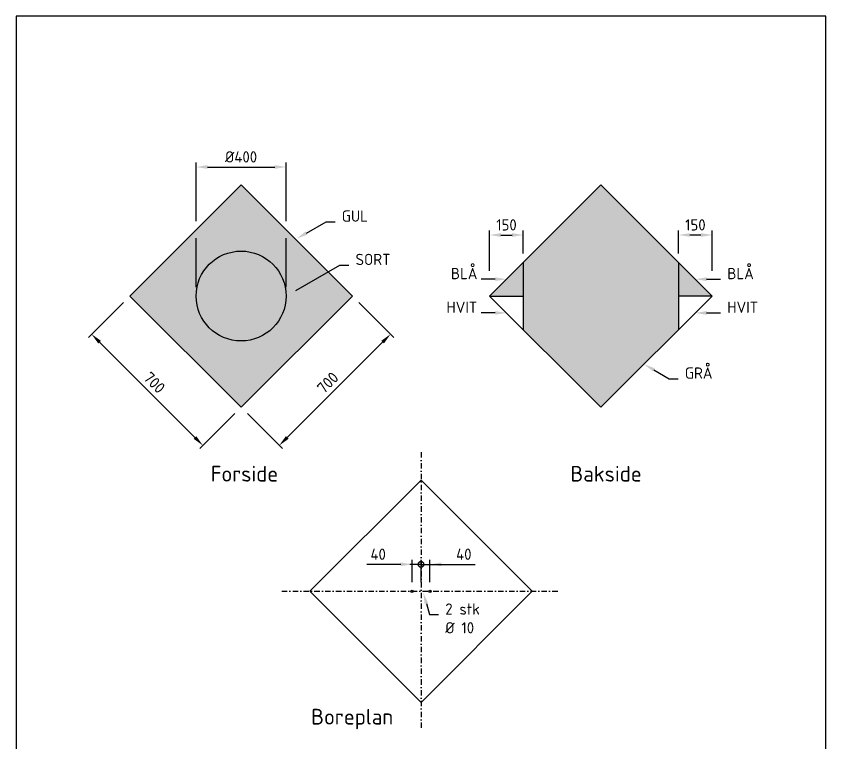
# Model space of a CAD drawing. Header units: millimetres. Extents: x 0 to 3600, y 0 to 5540.
# Drawn here: x 0 to 3600, y 2307 to 5540 of the extents above; entities that cross this region are included whole.
import ezdxf
from ezdxf import colors
from ezdxf.entities.mleader import LeaderData, LeaderLine
from ezdxf.math import Vec2, Vec3

# ---------------------------------------------------------------- set-up
doc = ezdxf.new("R2010")
doc.units = ezdxf.units.MM
doc.header["$LTSCALE"] = 6
doc.linetypes.add('DASHDOT', pattern=[8, 4, -2, 0, -2])
for name, color, linetype in [('DIM-ISO_1-10', 4, 'Continuous'), ('RAMME', 7, 'Continuous'), ('Senterlinjer', 4, 'DASHDOT'), ('Skilt', 250, 'Continuous'), ('Skravur-Sort', 250, 'Continuous'), ('Tekst', 2, 'Continuous')]:
    doc.layers.add(name, color=color, linetype=linetype)
doc.layers.add('Skilt-kontur', color=4, linetype='Continuous', plot=False)
for name, color, linetype, true_color in [('Skravur-blå', 7, 'Continuous', 0x0000cd), ('Skravur-grå', 7, 'Continuous', 0xd3d3d3), ('Skravur-Gul', 7, 'Continuous', 0xffcc1f)]:
    doc.layers.add(name, color=color, linetype=linetype, true_color=true_color)
doc.styles.add('ISO25', font='ISO3098.shx')
doc.styles.add('ISO35', font='ISO3098.shx')
doc.dimstyles.new('DIM-ISO_1-20', dxfattribs={"dimscale": 20, "dimtxt": 2.5, "dimasz": 2.5, "dimexe": 1, "dimexo": 2, "dimgap": 1, "dimtad": 1, "dimdec": 0, "dimdsep": 46, "dimtxsty": 'ISO25', "dimcen": 0, "dimclrd": 256, "dimclre": 256, "dimclrt": 2, "dimadec": 0, "dimazin": 0, "dimtp": 0.1, "dimtm": 0.1, "dimtfac": 0.71, "dimtdec": 0, "dimtmove": 0, "dimatfit": 3, "dimfxl": 1, "dimtzin": 0, "dimarcsym": 0})

# ---------------------------------------------------------------- blocks, each defined once
blk = doc.blocks.new('*D8')
at = {"layer": 'Defpoints', "color": 0, "transparency": 16777216}
for p in [(505, 4294.8), (1000, 3799.8), (830.3, 3630.1)]:
    blk.add_point(p, dxfattribs=at)
at = {"layer": 'DIM-ISO_1-10', "lineweight": -2, "transparency": 16777216}
for p, q in [((476.7, 4266.5), (321.2, 4111)), ((370.7, 4089.7), (794.9, 3665.5)), ((971.7, 3771.5), (816.2, 3616))]:
    blk.add_line(p, q, dxfattribs=at)
at = {"layer": 'DIM-ISO_1-10', "transparency": 16777216}
for points in [[(376.6, 4095.6), (364.8, 4083.9), (335.3, 4125.1)], [(800.8, 3671.4), (789, 3659.6), (830.3, 3630.1)]]:
    blk.add_solid(points, dxfattribs=at)
at = {"layer": 'DIM-ISO_1-10', "color": 2, "transparency": 16777216, "insert": (614.6, 3909.4), "char_height": 50, "attachment_point": 5, "rotation": 315, "style": 'ISO25'}
blk.add_mtext('700', dxfattribs=at)
blk = doc.blocks.new('*D9')
at = {"layer": 'Defpoints', "color": 0, "transparency": 16777216}
for p in [(1495, 4294.8), (1000, 3799.8), (1169.7, 3630.1)]:
    blk.add_point(p, dxfattribs=at)
at = {"layer": 'DIM-ISO_1-10', "lineweight": -2, "transparency": 16777216}
for p, q in [((1523.3, 4266.5), (1678.8, 4111)), ((1629.3, 4089.7), (1205.1, 3665.5)), ((1028.3, 3771.5), (1183.8, 3616))]:
    blk.add_line(p, q, dxfattribs=at)
at = {"layer": 'DIM-ISO_1-10', "transparency": 16777216}
for points in [[(1623.4, 4095.6), (1635.2, 4083.9), (1664.7, 4125.1)], [(1199.2, 3671.4), (1211, 3659.6), (1169.7, 3630.1)]]:
    blk.add_solid(points, dxfattribs=at)
at = {"layer": 'DIM-ISO_1-10', "color": 2, "transparency": 16777216, "insert": (1385.4, 3909.4), "char_height": 50, "attachment_point": 5, "rotation": 45, "style": 'ISO25'}
blk.add_mtext('700', dxfattribs=at)
blk = doc.blocks.new('*D10')
at = {"layer": 'Defpoints', "color": 0, "transparency": 16777216}
for p in [(1200, 4868.9), (800, 4294.8), (1200, 4294.8)]:
    blk.add_point(p, dxfattribs=at)
at = {"layer": 'DIM-ISO_1-10', "lineweight": -2, "transparency": 16777216}
for p, q in [((800, 4627.3), (800, 4888.9)), ((850, 4868.9), (1150, 4868.9)), ((1200, 4627.3), (1200, 4888.9)), ((800, 4334.8), (800, 4552.3)), ((1200, 4334.8), (1200, 4552.3))]:
    blk.add_line(p, q, dxfattribs=at)
at = {"layer": 'DIM-ISO_1-10', "transparency": 16777216}
for points in [[(850, 4877.3), (850, 4860.6), (800, 4868.9)], [(1150, 4877.3), (1150, 4860.6), (1200, 4868.9)]]:
    blk.add_solid(points, dxfattribs=at)
at = {"layer": 'DIM-ISO_1-10', "color": 2, "transparency": 16777216, "insert": (1000, 4913.9), "char_height": 50, "attachment_point": 5, "style": 'ISO25'}
blk.add_mtext('%%c400', dxfattribs=at)
blk = doc.blocks.new('*D11')
at = {"layer": 'Defpoints', "color": 0, "transparency": 16777216}
for p in [(2255, 4566.4), (2255, 4444.8), (2105, 4294.8)]:
    blk.add_point(p, dxfattribs=at)
at = {"layer": 'DIM-ISO_1-10', "lineweight": -2, "transparency": 16777216}
for p, q in [((2105, 4407.3), (2105, 4586.4)), ((2255, 4484.8), (2255, 4586.4)), ((2155, 4566.4), (2205, 4566.4))]:
    blk.add_line(p, q, dxfattribs=at)
at = {"layer": 'DIM-ISO_1-10', "transparency": 16777216}
for points in [[(2155, 4574.7), (2155, 4558.1), (2105, 4566.4)], [(2205, 4574.7), (2205, 4558.1), (2255, 4566.4)]]:
    blk.add_solid(points, dxfattribs=at)
at = {"layer": 'DIM-ISO_1-10', "color": 2, "transparency": 16777216, "insert": (2180, 4611.4), "char_height": 50, "attachment_point": 5, "style": 'ISO25'}
blk.add_mtext('150', dxfattribs=at)
blk = doc.blocks.new('*D12')
at = {"layer": 'Defpoints', "color": 0, "transparency": 16777216}
for p in [(2945, 4566.4), (2945, 4444.8), (3095, 4294.8)]:
    blk.add_point(p, dxfattribs=at)
at = {"layer": 'DIM-ISO_1-10', "lineweight": -2, "transparency": 16777216}
for p, q in [((2945, 4484.8), (2945, 4586.4)), ((3095, 4407.3), (3095, 4586.4)), ((3045, 4566.4), (2995, 4566.4))]:
    blk.add_line(p, q, dxfattribs=at)
at = {"layer": 'DIM-ISO_1-10', "transparency": 16777216}
for points in [[(2995, 4574.7), (2995, 4558.1), (2945, 4566.4)], [(3045, 4574.7), (3045, 4558.1), (3095, 4566.4)]]:
    blk.add_solid(points, dxfattribs=at)
at = {"layer": 'DIM-ISO_1-10', "color": 2, "transparency": 16777216, "insert": (3020, 4611.4), "char_height": 50, "attachment_point": 5, "style": 'ISO25'}
blk.add_mtext('150', dxfattribs=at)
blk = doc.blocks.new('_DotSmall')
at = {"color": 0, "linetype": 'ByBlock', "const_width": 0.5}
blk.add_lwpolyline([(-0.0625, 0, 1), (0.0625, 0, 1)], format="xyb", close=True, dxfattribs=at)
blk = doc.blocks.new('*D13')
at = {"layer": 'Defpoints', "color": 0, "transparency": 16777216}
for p in [(1800, 3101.1), (1760, 2981.1), (1800, 2981.1)]:
    blk.add_point(p, dxfattribs=at)
at = {"layer": 'DIM-ISO_1-10', "lineweight": -2, "transparency": 16777216}
for p, q in [((1710, 3101.1), (1559.3, 3101.1)), ((1760, 3021.1), (1760, 3121.1)), ((1800, 3101.1), (1760, 3101.1)), ((1800, 3021.1), (1800, 3121.1)), ((1800, 3101.1), (1900, 3101.1))]:
    blk.add_line(p, q, dxfattribs=at)
at = {"layer": 'DIM-ISO_1-10', "transparency": 16777216}
blk.add_solid([(1710, 3109.4), (1710, 3092.8), (1760, 3101.1)], dxfattribs=at)
at = {"layer": 'DIM-ISO_1-10', "lineweight": -2, "transparency": 16777216, "xscale": 50, "yscale": 50, "zscale": 50, "rotation": 180}
blk.add_blockref('_DotSmall', (1800, 3101.1), dxfattribs=at)
at = {"layer": 'DIM-ISO_1-10', "color": 2, "transparency": 16777216, "insert": (1609.6, 3146.1), "char_height": 50, "attachment_point": 5, "style": 'ISO25'}
blk.add_mtext('40', dxfattribs=at)
blk = doc.blocks.new('*D14')
at = {"layer": 'Defpoints', "color": 0, "transparency": 16777216}
for p in [(1840, 3101.1), (1800, 2981.1), (1840, 2981.1)]:
    blk.add_point(p, dxfattribs=at)
at = {"layer": 'DIM-ISO_1-10', "lineweight": -2, "transparency": 16777216}
for p, q in [((1800, 3101.1), (1750, 3101.1)), ((1800, 3021.1), (1800, 3121.1)), ((1800, 3101.1), (1840, 3101.1)), ((1840, 3021.1), (1840, 3121.1)), ((1890, 3101.1), (2040.7, 3101.1))]:
    blk.add_line(p, q, dxfattribs=at)
at = {"layer": 'DIM-ISO_1-10', "transparency": 16777216}
blk.add_solid([(1890, 3109.4), (1890, 3092.8), (1840, 3101.1)], dxfattribs=at)
at = {"layer": 'DIM-ISO_1-10', "lineweight": -2, "transparency": 16777216, "xscale": 50, "yscale": 50, "zscale": 50}
blk.add_blockref('_DotSmall', (1800, 3101.1), dxfattribs=at)
at = {"layer": 'DIM-ISO_1-10', "color": 2, "transparency": 16777216, "insert": (1990.4, 3146.1), "char_height": 50, "attachment_point": 5, "style": 'ISO25'}
blk.add_mtext('40', dxfattribs=at)

msp = doc.modelspace()

# ---------------------------------------------------------------- hatches: boundary and pattern name
at = {"layer": 'Skravur-blå'}
h = msp.add_hatch(color=256, dxfattribs=at)
h.dxf.hatch_style = 1
h.paths.add_polyline_path([(2255, 4444.8), (2105, 4294.8), (2255, 4294.8)])
h = msp.add_hatch(color=256, dxfattribs=at)
h.dxf.hatch_style = 1
h.paths.add_polyline_path([(3095, 4294.8), (2945, 4444.8), (2945, 4294.8)])
at = {"layer": 'Skravur-grå'}
h = msp.add_hatch(color=256, dxfattribs=at)
h.dxf.hatch_style = 1
h.paths.add_polyline_path([(2255, 4144.8), (2600, 3799.8), (2945, 4144.8), (2945, 4444.8), (2600, 4789.8), (2255, 4444.8)])
at = {"layer": 'Skravur-Gul'}
h = msp.add_hatch(color=256, dxfattribs=at)
h.dxf.hatch_style = 1
edge = h.paths.add_edge_path(flags=16)
edge.add_arc((1000, 4294.8), 200, 0, 360)
h.paths.add_polyline_path([(1000, 3799.8), (1495, 4294.8), (1000, 4789.8), (505, 4294.8)])
at = {"layer": 'Skravur-Sort'}
h = msp.add_hatch(color=256, dxfattribs=at)
h.dxf.hatch_style = 1
h.paths.add_polyline_path([(1200, 4294.8, 1), (800, 4294.8, 1)])

# ---------------------------------------------------------------- linework, layer by layer
at = {"layer": 'RAMME'}
msp.add_lwpolyline([(0, 0), (3600, 0), (3600, 5540), (0, 5540)], close=True, dxfattribs=at)
at = {"layer": 'Senterlinjer'}
for p, q in [((1800, 3599.8), (1800, 2362.4)), ((1181.3, 2981.1), (2418.7, 2981.1))]:
    msp.add_line(p, q, dxfattribs=at)
at = {"layer": 'Skilt'}
for points in [[(1000, 3799.8), (1495, 4294.8), (1000, 4789.8), (505, 4294.8)], [(2600, 3799.8), (3095, 4294.8), (2600, 4789.8), (2105, 4294.8)], [(1800, 2486.1), (2295, 2981.1), (1800, 3476.1), (1305, 2981.1)]]:
    msp.add_lwpolyline(points, close=True, dxfattribs=at)
at = {"layer": 'Skilt-kontur'}
for p, q in [((2105, 4294.8), (2255, 4294.8)), ((3095, 4294.8), (2945, 4294.8))]:
    msp.add_line(p, q, dxfattribs=at)
for points in [[(2255, 4444.8), (2255, 4144.8)], [(2945, 4444.8), (2945, 4144.8)]]:
    msp.add_lwpolyline(points, dxfattribs=at)
msp.add_circle((1000, 4294.8), 200, dxfattribs=at)
at = {"layer": 'Skravur-Sort'}
for centre in [(1760, 2981.1), (1840, 2981.1)]:
    msp.add_circle(centre, 5, dxfattribs=at)

# ---------------------------------------------------------------- texts
at = {"layer": 'Tekst', "color": 7, "style": 'ISO35'}
for s, p in [('Forside', (864.6, 3469.2)), ('Bakside', (2464.6, 3469.2)), ('Boreplan', (1311.8, 2388.2))]:
    msp.add_text(s, height=70, dxfattribs=at).set_placement(p)

# ---------------------------------------------------------------- dimensions: what is measured, and where the dimension line sits
at = {"layer": 'DIM-ISO_1-10'}
dim = msp.add_linear_dim(base=(1200, 4868.9), p1=(800, 4294.8), p2=(1200, 4294.8), dimstyle='DIM-ISO_1-20', override={"dimpost": '%%c<>'}, dxfattribs=at)
dim.commit()
dim.dimension.update_dxf_attribs({"geometry": '*D10', "text_midpoint": (1000, 4913.9)})
dim = msp.add_linear_dim(base=(2255, 4566.4), p1=(2105, 4294.8), p2=(2255, 4444.8), dimstyle='DIM-ISO_1-20', dxfattribs=at)
dim.commit()
dim.dimension.update_dxf_attribs({"geometry": '*D11', "text_midpoint": (2180, 4611.4)})
dim = msp.add_linear_dim(base=(2945, 4566.4), p1=(3095, 4294.8), p2=(2945, 4444.8), angle=180, dimstyle='DIM-ISO_1-20', dxfattribs=at)
dim.commit()
dim.dimension.update_dxf_attribs({"geometry": '*D12', "text_midpoint": (3020, 4611.4)})
for p1, distance, picture, middle in [((505, 4294.8), -240, '*D8', (614.6, 3909.4)), ((1495, 4294.8), 240, '*D9', (1385.4, 3909.4))]:
    dim = msp.add_aligned_dim(p1=p1, p2=(1000, 3799.8), distance=distance, dimstyle='DIM-ISO_1-20', dxfattribs=at)
    dim.commit()
    dim.dimension.update_dxf_attribs({"geometry": picture, "text_midpoint": middle})
for base, p1, p2, override, picture, middle in [((1800, 3101.1), (1760, 2981.1), (1800, 2981.1), {"dimblk2": 'DotSmall', "dimsah": 1}, '*D13', (1609.6, 3101.1)), ((1840, 3101.1), (1800, 2981.1), (1840, 2981.1), {"dimblk1": 'DotSmall', "dimsah": 1}, '*D14', (1990.4, 3101.1))]:
    dim = msp.add_linear_dim(base=base, p1=p1, p2=p2, dimstyle='DIM-ISO_1-20', override=override, dxfattribs=at)
    dim.commit()
    dim.dimension.update_dxf_attribs({"geometry": picture, "text_midpoint": middle, "dimtype": 160})

# ---------------------------------------------------------------- leaders
ml = msp.add_multileader_mtext('Standard', dxfattribs=at)
ml.set_content('GUL', color=2, style='ISO25')
ml.set_leader_properties()
ml.build(insert=Vec2(0, 0))
ml.multileader.update_dxf_attribs({"text_left_attachment_type": 7, "text_right_attachment_type": 7, "text_top_attachment_type": 10, "text_bottom_attachment_type": 10, "dogleg_length": 2, "arrow_head_size": 50, "scale": 20})
ctx = ml.context
ctx.base_point, ctx.scale, ctx.char_height, ctx.arrow_head_size, ctx.landing_gap_size, ctx.plane_origin = Vec3(1417.8, 4625.5), 20, 50, 50, 30, Vec3(1247.2, 4550.1)
ctx.left_attachment, ctx.right_attachment, ctx.top_attachment, ctx.bottom_attachment = 7, 7, 10, 10
notes = []
notes.append((ctx, [(0, (1, 1, 0), (1377.8, 4625.5), (1, 0), 40, [(0, [(1247.2, 4550.1)], 0, [])])]))
ctx.mtext.insert, ctx.mtext.flow_direction = Vec3(1447.8, 4675.6), 5
ml = msp.add_multileader_mtext('Standard', dxfattribs=at)
ml.set_content('SORT', color=2, style='ISO25')
ml.set_leader_properties()
ml.build(insert=Vec2(0, 0))
ml.multileader.update_dxf_attribs({"text_left_attachment_type": 7, "text_right_attachment_type": 7, "text_top_attachment_type": 10, "text_bottom_attachment_type": 10, "dogleg_length": 2, "arrow_head_size": 50, "scale": 20})
ctx = ml.context
ctx.base_point, ctx.scale, ctx.char_height, ctx.arrow_head_size, ctx.landing_gap_size, ctx.plane_origin = Vec3(1479, 4432.8), 20, 50, 50, 30, Vec3(1200, 4294.8)
ctx.left_attachment, ctx.right_attachment, ctx.top_attachment, ctx.bottom_attachment = 7, 7, 10, 10
notes.append((ctx, [(0, (1, 1, 0), (1439, 4432.8), (1, 0), 40, [(0, [(1200, 4294.8)], 0, [])])]))
ctx.mtext.insert, ctx.mtext.flow_direction = Vec3(1509, 4482.8), 5
ml = msp.add_multileader_mtext('Standard', dxfattribs=at)
ml.set_content('BLÅ', color=2, style='ISO25')
ml.set_leader_properties()
ml.build(insert=Vec2(0, 0))
ml.multileader.update_dxf_attribs({"text_left_attachment_type": 7, "text_right_attachment_type": 7, "text_top_attachment_type": 10, "text_bottom_attachment_type": 10, "dogleg_length": 2, "arrow_head_size": 50, "scale": 20})
ctx = ml.context
ctx.base_point, ctx.scale, ctx.char_height, ctx.arrow_head_size, ctx.landing_gap_size, ctx.plane_origin = Vec3(1903, 4369.8), 20, 50, 50, 30, Vec3(2180, 4369.8)
ctx.left_attachment, ctx.right_attachment, ctx.top_attachment, ctx.bottom_attachment = 7, 7, 10, 10
notes.append((ctx, [(0, (1, 1, 0), (2078, 4369.8), (-1, 0), 10, [(0, [(2180, 4369.8)], 0, [])])]))
ctx.mtext.insert, ctx.mtext.flow_direction = Vec3(1933, 4419.8), 5
ml = msp.add_multileader_mtext('Standard', dxfattribs=at)
ml.set_content('BLÅ', color=2, style='ISO25')
ml.set_leader_properties()
ml.build(insert=Vec2(0, 0))
ml.multileader.update_dxf_attribs({"text_left_attachment_type": 7, "text_right_attachment_type": 7, "text_top_attachment_type": 10, "text_bottom_attachment_type": 10, "dogleg_length": 2, "arrow_head_size": 50, "scale": 20})
ctx = ml.context
ctx.base_point, ctx.scale, ctx.char_height, ctx.arrow_head_size, ctx.landing_gap_size, ctx.plane_origin = Vec3(3132, 4369.8), 20, 50, 50, 30, Vec3(3020, 4369.8)
ctx.left_attachment, ctx.right_attachment, ctx.top_attachment, ctx.bottom_attachment = 7, 7, 10, 10
notes.append((ctx, [(0, (1, 1, 0), (3122, 4369.8), (1, 0), 10, [(0, [(3020, 4369.8)], 0, [])])]))
ctx.mtext.insert, ctx.mtext.flow_direction = Vec3(3162, 4419.8), 5
ml = msp.add_multileader_mtext('Standard', dxfattribs=at)
ml.set_content('HVIT', color=2, style='ISO25')
ml.set_leader_properties()
ml.build(insert=Vec2(0, 0))
ml.multileader.update_dxf_attribs({"text_left_attachment_type": 7, "text_right_attachment_type": 7, "text_top_attachment_type": 10, "text_bottom_attachment_type": 10, "dogleg_length": 2, "arrow_head_size": 50, "scale": 20})
ctx = ml.context
ctx.base_point, ctx.scale, ctx.char_height, ctx.arrow_head_size, ctx.landing_gap_size, ctx.plane_origin = Vec3(1883, 4219.8), 20, 50, 50, 30, Vec3(2180, 4219.8)
ctx.left_attachment, ctx.right_attachment, ctx.top_attachment, ctx.bottom_attachment = 7, 7, 10, 10
notes.append((ctx, [(0, (1, 1, 0), (2078, 4219.8), (-1, 0), 10, [(0, [(2180, 4219.8)], 0, [])])]))
ctx.mtext.insert, ctx.mtext.flow_direction = Vec3(1913, 4269.8), 5
ml = msp.add_multileader_mtext('Standard', dxfattribs=at)
ml.set_content('HVIT', color=2, style='ISO25')
ml.set_leader_properties()
ml.build(insert=Vec2(0, 0))
ml.multileader.update_dxf_attribs({"text_left_attachment_type": 7, "text_right_attachment_type": 7, "text_top_attachment_type": 10, "text_bottom_attachment_type": 10, "dogleg_length": 2, "arrow_head_size": 50, "scale": 20})
ctx = ml.context
ctx.base_point, ctx.scale, ctx.char_height, ctx.arrow_head_size, ctx.landing_gap_size, ctx.plane_origin = Vec3(3132, 4219.8), 20, 50, 50, 30, Vec3(3020, 4219.8)
ctx.left_attachment, ctx.right_attachment, ctx.top_attachment, ctx.bottom_attachment = 7, 7, 10, 10
notes.append((ctx, [(0, (1, 1, 0), (3122, 4219.8), (1, 0), 10, [(0, [(3020, 4219.8)], 0, [])])]))
ctx.mtext.insert, ctx.mtext.flow_direction = Vec3(3162, 4269.8), 5
ml = msp.add_multileader_mtext('Standard', dxfattribs=at)
ml.set_content('GRÅ', color=2, style='ISO25')
ml.set_leader_properties()
ml.build(insert=Vec2(0, 0))
ml.multileader.update_dxf_attribs({"text_left_attachment_type": 7, "text_right_attachment_type": 7, "text_top_attachment_type": 10, "text_bottom_attachment_type": 10, "dogleg_length": 2, "arrow_head_size": 50, "scale": 20})
ctx = ml.context
ctx.base_point, ctx.scale, ctx.char_height, ctx.arrow_head_size, ctx.landing_gap_size, ctx.plane_origin = Vec3(2943.4, 3927.1), 20, 50, 50, 30, Vec3(2791.7, 3991.6)
ctx.left_attachment, ctx.right_attachment, ctx.top_attachment, ctx.bottom_attachment = 7, 7, 10, 10
notes.append((ctx, [(0, (1, 1, 0), (2903.4, 3927.1), (1, 0), 40, [(0, [(2791.7, 3991.6)], 0, [])])]))
ctx.mtext.insert, ctx.mtext.flow_direction = Vec3(2973.4, 3977.2), 5
ml = msp.add_multileader_mtext('Standard', dxfattribs=at)
ml.set_content('2 stk \\P%%C 10', color=2, style='ISO25')
ml.set_leader_properties()
ml.build(insert=Vec2(0, 0))
ml.multileader.update_dxf_attribs({"text_left_attachment_type": 7, "text_right_attachment_type": 7, "text_top_attachment_type": 10, "text_bottom_attachment_type": 10, "dogleg_length": 2, "arrow_head_size": 50, "scale": 20})
ctx = ml.context
ctx.base_point, ctx.scale, ctx.char_height, ctx.arrow_head_size, ctx.landing_gap_size, ctx.plane_origin = Vec3(1878, 2877.3), 20, 50, 50, 30, Vec3(1810.3, 2975.1)
ctx.left_attachment, ctx.right_attachment, ctx.top_attachment, ctx.bottom_attachment = 7, 7, 10, 10
notes.append((ctx, [(0, (1, 1, 0), (1838, 2877.3), (1, 0), 40, [(0, [(1810.3, 2975.1)], 0, [])])]))
ctx.mtext.insert, ctx.mtext.flow_direction = Vec3(1908, 2927.3), 5
for ctx, leaders in notes:
    for number, flags, end, landing, length, lines in leaders:
        leader = LeaderData()
        leader.index, (leader.has_last_leader_line, leader.has_dogleg_vector, leader.attachment_direction) = number, flags
        leader.last_leader_point, leader.dogleg_vector, leader.dogleg_length = Vec3(end), Vec3(landing), length
        for number, points, colour, breaks in lines:
            line = LeaderLine()
            line.index, line.vertices, line.color, line.breaks = number, Vec3.list(points), colors.encode_raw_color(colour), breaks
            leader.lines.append(line)
        ctx.leaders.append(leader)

doc.saveas('drawing.dxf')
